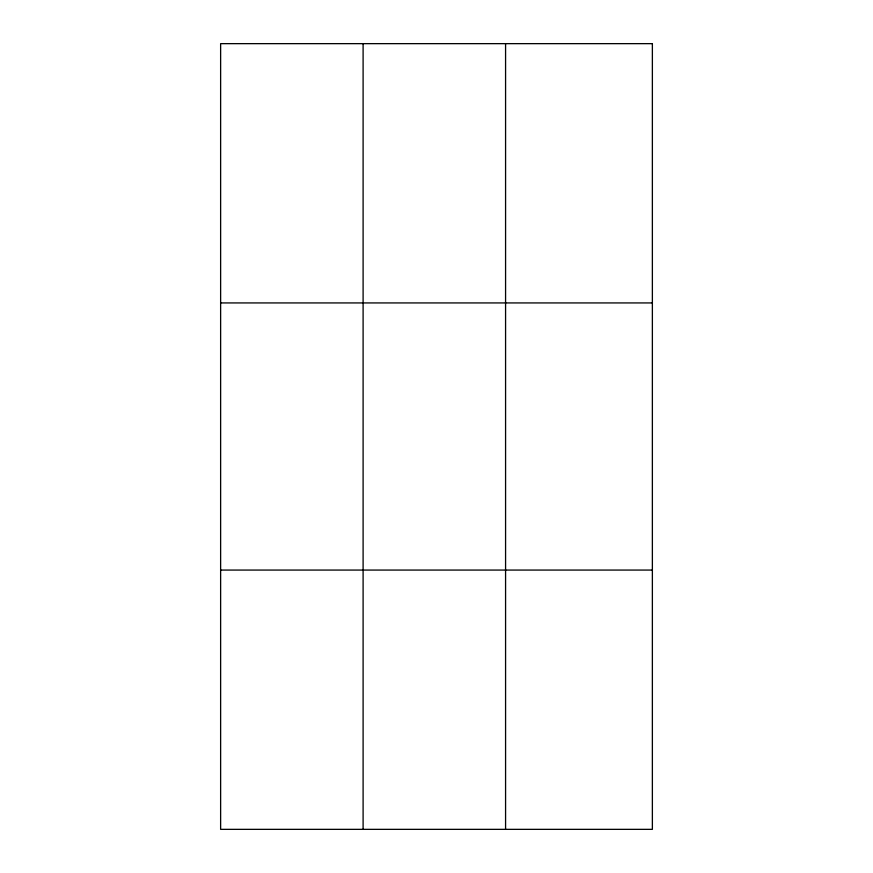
<?xml version="1.0" encoding="UTF-8"?>
<svg xmlns="http://www.w3.org/2000/svg" width="873" height="873" viewBox="0 0 873 873"><rect width="100%" height="100%" fill="white"/><g stroke="black" fill="none" stroke-linecap="round" stroke-linejoin="round"><path stroke-width="1.31" d="M363.103 829.35L363.103 43.65M505.576 829.35L505.576 43.65M220.629 302.931L652.371 302.931M220.629 570.069L652.371 570.069M652.371 43.65L652.371 829.35L220.629 829.35L220.629 43.65L652.371 43.65"/></g></svg>
